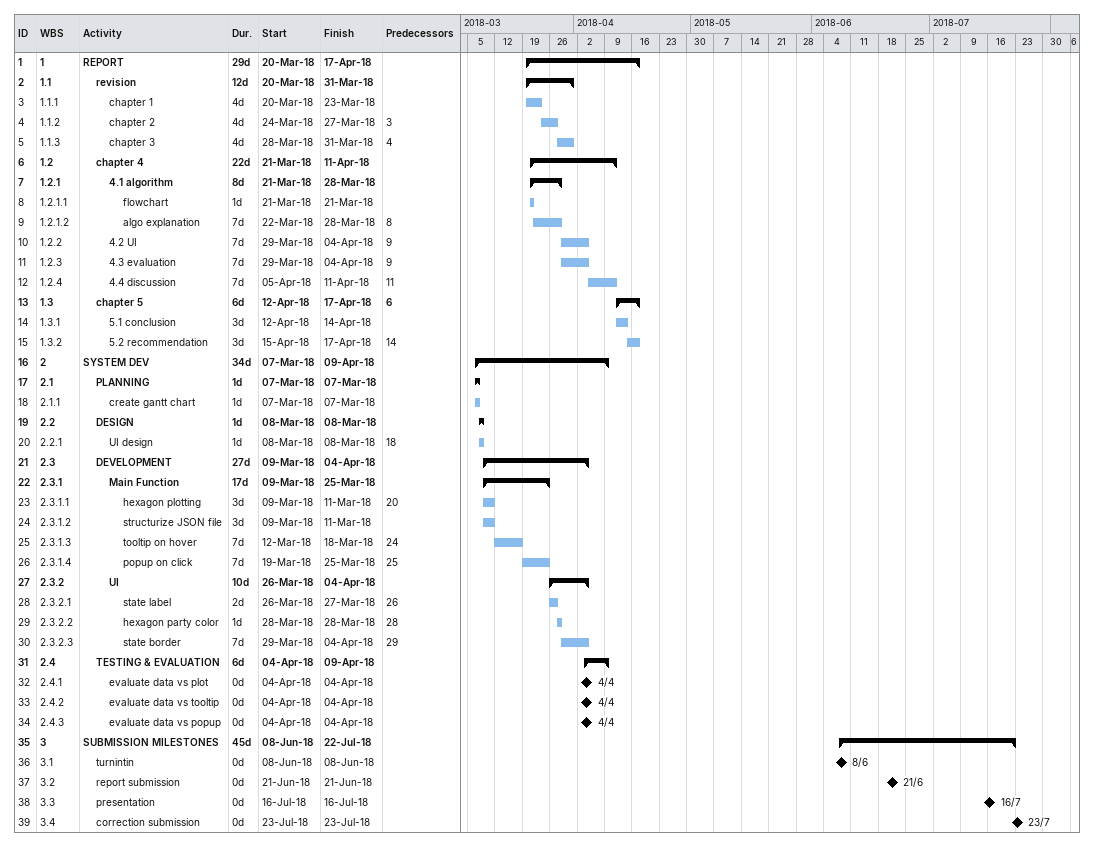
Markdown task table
| ID | WBS | Task | Duration | Start | Finish | Predecessors |
|---|---|---|---|---|---|---|
| 1 | 1 | **REPORT** | 29d | 2018-03-20 | 2018-04-17 |  |
| 2 | 1.1 | **revision** | 12d | 2018-03-20 | 2018-03-31 |  |
| 3 | 1.1.1 | chapter 1 | 4d | 2018-03-20 | 2018-03-23 |  |
| 4 | 1.1.2 | chapter 2 | 4d | 2018-03-24 | 2018-03-27 | 3 |
| 5 | 1.1.3 | chapter 3 | 4d | 2018-03-28 | 2018-03-31 | 4 |
| 6 | 1.2 | **chapter 4** | 22d | 2018-03-21 | 2018-04-11 |  |
| 7 | 1.2.1 | **4.1 algorithm** | 8d | 2018-03-21 | 2018-03-28 |  |
| 8 | 1.2.1.1 | flowchart | 1d | 2018-03-21 | 2018-03-21 |  |
| 9 | 1.2.1.2 | algo explanation | 7d | 2018-03-22 | 2018-03-28 | 8 |
| 10 | 1.2.2 | 4.2 UI | 7d | 2018-03-29 | 2018-04-04 | 9 |
| 11 | 1.2.3 | 4.3 evaluation | 7d | 2018-03-29 | 2018-04-04 | 9 |
| 12 | 1.2.4 | 4.4 discussion | 7d | 2018-04-05 | 2018-04-11 | 11 |
| 13 | 1.3 | **chapter 5** | 6d | 2018-04-12 | 2018-04-17 | 6 |
| 14 | 1.3.1 | 5.1 conclusion | 3d | 2018-04-12 | 2018-04-14 |  |
| 15 | 1.3.2 | 5.2 recommendation | 3d | 2018-04-15 | 2018-04-17 | 14 |
| 16 | 2 | **SYSTEM DEV** | 34d | 2018-03-07 | 2018-04-09 |  |
| 17 | 2.1 | **PLANNING** | 1d | 2018-03-07 | 2018-03-07 |  |
| 18 | 2.1.1 | create gantt chart | 1d | 2018-03-07 | 2018-03-07 |  |
| 19 | 2.2 | **DESIGN** | 1d | 2018-03-08 | 2018-03-08 |  |
| 20 | 2.2.1 | UI design | 1d | 2018-03-08 | 2018-03-08 | 18 |
| 21 | 2.3 | **DEVELOPMENT** | 27d | 2018-03-09 | 2018-04-04 |  |
| 22 | 2.3.1 | **Main Function** | 17d | 2018-03-09 | 2018-03-25 |  |
| 23 | 2.3.1.1 | hexagon plotting | 3d | 2018-03-09 | 2018-03-11 | 20 |
| 24 | 2.3.1.2 | structurize JSON file | 3d | 2018-03-09 | 2018-03-11 |  |
| 25 | 2.3.1.3 | tooltip on hover | 7d | 2018-03-12 | 2018-03-18 | 24 |
| 26 | 2.3.1.4 | popup on click | 7d | 2018-03-19 | 2018-03-25 | 25 |
| 27 | 2.3.2 | **UI** | 10d | 2018-03-26 | 2018-04-04 |  |
| 28 | 2.3.2.1 | state label | 2d | 2018-03-26 | 2018-03-27 | 26 |
| 29 | 2.3.2.2 | hexagon party color | 1d | 2018-03-28 | 2018-03-28 | 28 |
| 30 | 2.3.2.3 | state border | 7d | 2018-03-29 | 2018-04-04 | 29 |
| 31 | 2.4 | **TESTING & EVALUATION** | 6d | 2018-04-04 | 2018-04-09 |  |
| 32 | 2.4.1 | evaluate data vs plot | 0d | 2018-04-04 | 2018-04-04 |  |
| 33 | 2.4.2 | evaluate data vs tooltip | 0d | 2018-04-04 | 2018-04-04 |  |
| 34 | 2.4.3 | evaluate data vs popup | 0d | 2018-04-04 | 2018-04-04 |  |
| 35 | 3 | **SUBMISSION MILESTONES** | 45d | 2018-06-08 | 2018-07-22 |  |
| 36 | 3.1 | turnintin | 0d | 2018-06-08 | 2018-06-08 |  |
| 37 | 3.2 | report submission | 0d | 2018-06-21 | 2018-06-21 |  |
| 38 | 3.3 | presentation | 0d | 2018-07-16 | 2018-07-16 |  |
| 39 | 3.4 | correction submission | 0d | 2018-07-23 | 2018-07-23 |  |
